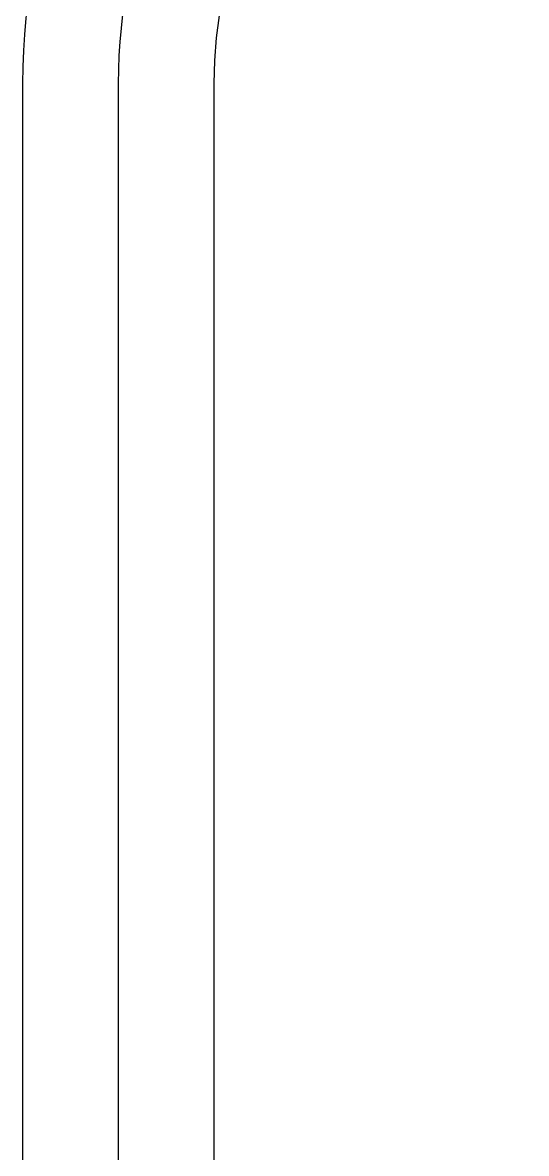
# Model space of a CAD drawing. Header units: millimetres. Extents: x 96 to 276, y 121 to 258.
# Drawn here: x 96.5 to 112.3, y 203.94 to 239.44 of the extents above; entities that cross this region are included whole.
import ezdxf

# ---------------------------------------------------------------- set-up
doc = ezdxf.new("R2010")
doc.units = ezdxf.units.MM
doc.layers.add('L35', color=3, linetype='Continuous')

msp = doc.modelspace()

# ---------------------------------------------------------------- linework, layer by layer
at = {"layer": 'L35'}
for p, q in [((96.5, 237.526), (96.5, 157.526)), ((99.5, 237.526), (99.5, 157.526)), ((102.5, 237.526), (102.5, 157.526))]:
    msp.add_line(p, q, dxfattribs=at)
for radius in [20, 17, 14]:
    msp.add_arc((116.5, 237.526), radius, 90, 180, dxfattribs=at)

doc.saveas('drawing.dxf')
